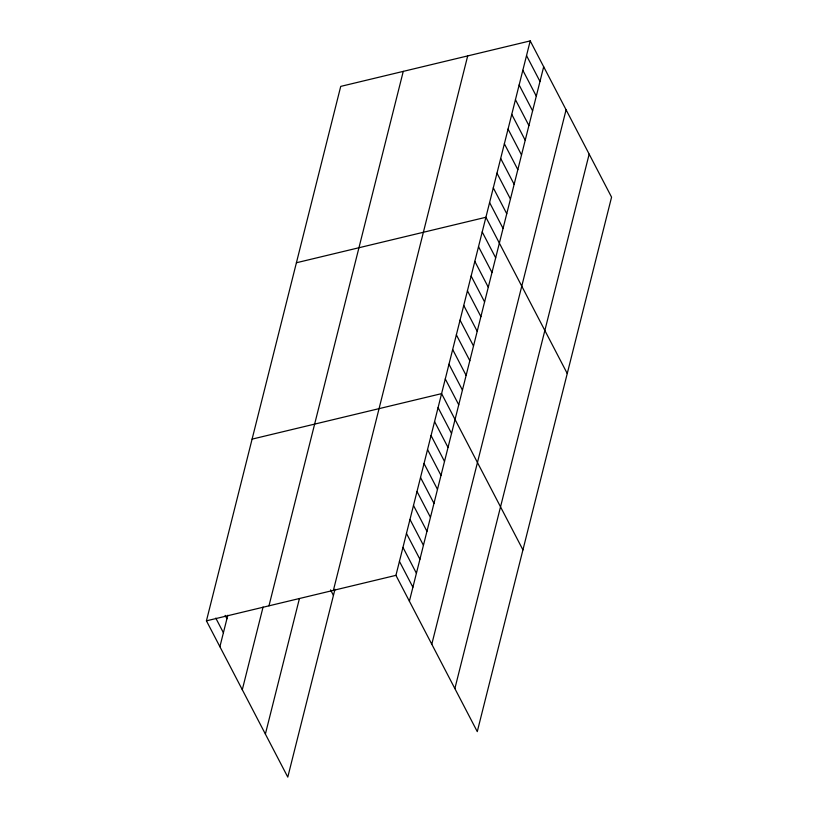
<?xml version="1.0" encoding="UTF-8"?>
<svg xmlns="http://www.w3.org/2000/svg" width="818" height="818" viewBox="0 0 818 818"><rect width="100%" height="100%" fill="white"/><g stroke="black" fill="none" stroke-linecap="round" stroke-linejoin="round"><path stroke-width="1.23" d="M334.981 589.267L287.783 777.1L206.433 620.842L340.728 86.391L530.217 40.9L611.567 197.158L477.272 731.609L395.932 575.351L530.217 40.9M219.899 646.701L227.803 615.248M242.292 689.727L263.079 607.028M268.969 605.831L403.264 71.381M265.38 734.063L299.327 598.95M333.396 590.361L467.691 55.91M409.389 601.21L543.684 66.759M431.792 644.247L566.087 109.796M454.869 688.582L589.164 154.132M296.413 262.752L485.902 217.271L567.252 373.529M252.097 439.123L441.587 393.632L522.937 549.9M206.433 620.842L395.932 575.351M526.526 55.593L539.992 81.463M522.835 70.297L536.301 96.156M519.144 84.99L532.61 110.849M515.452 99.694L528.909 125.553M511.761 114.387L525.217 140.246M508.06 129.08L521.526 154.95M504.369 143.784L517.835 169.643M500.677 158.477L514.144 184.336M496.986 173.181L510.442 199.04M493.295 187.874L506.751 213.733M489.593 202.567L503.06 228.437M482.211 231.964L495.677 257.823M478.52 246.668L491.986 272.527M474.829 261.361L488.285 287.22M471.137 276.055L484.593 301.924M467.436 290.758L480.902 316.617M463.745 305.451L477.211 331.31M460.053 320.145L473.52 346.014M456.362 334.848L469.829 360.707M452.671 349.542L466.127 375.401M448.98 364.245L462.436 390.104M445.278 378.939L458.745 404.798M438.08 407.62L451.536 433.479M434.562 421.597L448.029 447.456M431.055 435.575L444.511 461.434M427.538 449.552L441.004 475.411M424.031 463.53L437.487 489.389M420.513 477.507L433.98 503.367M417.006 491.485L430.462 517.344M413.489 505.463L426.955 531.322M409.982 519.44L423.438 545.299M406.464 533.418L419.931 559.277M402.957 547.395L416.413 573.254M399.44 561.373L412.906 587.232M330.564 589.87L333.437 595.392M225.165 615.371L226.923 618.745M215.799 618.101L223.406 632.723"/></g></svg>
